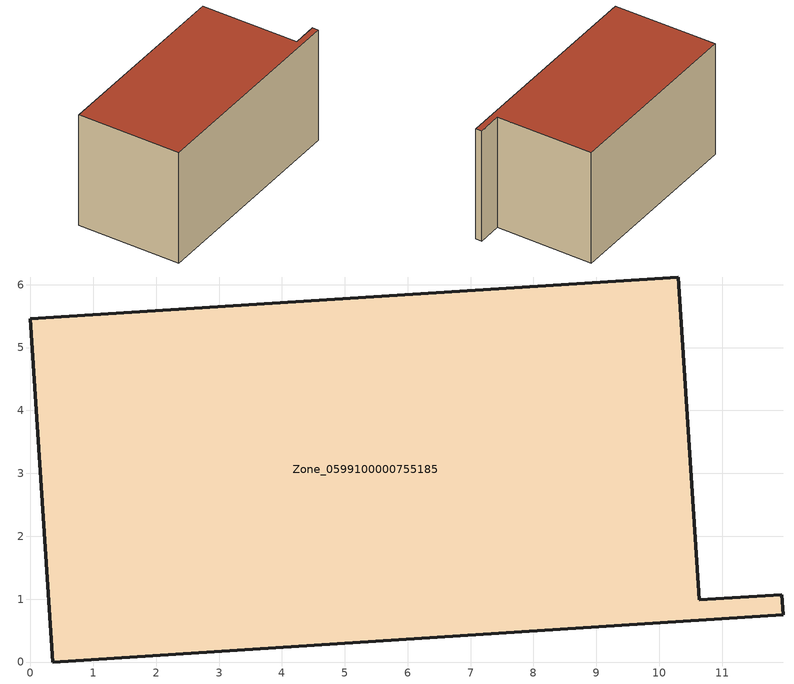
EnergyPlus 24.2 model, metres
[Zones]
Zone_0599100000755185
 floor ground (C_G): 0.35,0 0,5.46 10.3,6.12 10.64,0.99 11.95,1.07 11.97,0.75 z0
 wall outside (C_F): 11.95,1.07 10.64,0.99 10.3,6.12 0,5.46 0.35,0 11.97,0.75 11.95,1.07 z0:6.17
 roof outside (C_R): 0.35,0 11.97,0.75 11.95,1.07 10.64,0.99 10.3,6.12 0,5.46 z6.17
[BUILDING]
Pand.0599100000755185: North Axis=0; Terrain=City; Loads Convergence Tolerance Value=0.04; Temperature Convergence Tolerance Value=0.4; Solar Distribution=FullExterior; Maximum Number of Warmup Days=25; Minimum Number of Warmup Days=1
[Site:Location]
Rotterdam.The.Hague.AP_ZH_NLD Design_Conditions: Latitude=51.96; Longitude=4.45; Time Zone=1; Elevation=-4.5
[SITE:GROUNDTEMPERATURE:BUILDINGSURFACE]
18, 18, 18, 18, 18, 18, 18, 18, 18, 18, 18, 18
[MATERIAL] Thermal Absorptance=0.9; Solar Absorptance=0.7; Visible Absorptance=0.7
Name | Roughness | Thickness | Conductivity | Density | Specific Heat
G.TI.2006-2014 | MediumSmooth | 0.15 | 0.06 | 540 | 1210
F.TI.2006-2014 | Rough | 0.3 | 0.12 | 1920 | 840
R.TI.2006-2014 | MediumRough | 0.2 | 0.08 | 1500 | 1000
[CONSTRUCTION]
C_G: G.TI.2006-2014
C_F: F.TI.2006-2014
C_R: R.TI.2006-2014
[ZONE]
Zone_0599100000755185: Type=1; Multiplier=1; Ceiling Height=Autocalculate; Volume=Autocalculate; Floor Area=autocalculate; Part of Total Floor Area=Yes
[ZONEINFILTRATION:DESIGNFLOWRATE]
Infil_Zone_0599100000755185: Zone or ZoneList or Space or SpaceList=Zone_0599100000755185; Schedule=AlwaysOn; Design Flow Rate Calculation Method=Flow/Area; Flow Rate per Floor Area=0.0015; Constant Term Coefficient=1; Temperature Term Coefficient=0; Velocity Term Coefficient=0; Velocity Squared Term Coefficient=0
[HVACTEMPLATE:ZONE:IDEALLOADSAIRSYSTEM]
Zone_0599100000755185: Maximum Heating Supply Air Temperature=50; Minimum Cooling Supply Air Temperature=13; Maximum Heating Supply Air Humidity Ratio=0.0156; Minimum Cooling Supply Air Humidity Ratio=0.0077; Heating Limit=NoLimit; Cooling Limit=NoLimit; Dehumidification Control Type=ConstantSensibleHeatRatio; Cooling Sensible Heat Ratio=0.7; Dehumidification Setpoint=60; Humidification Control Type=None; Humidification Setpoint=30; Outdoor Air Method=None; Outdoor Air Flow Rate per Person=0.00944; Outdoor Air Flow Rate per Zone Floor Area=0; Outdoor Air Flow Rate per Zone=0; Demand Controlled Ventilation Type=None; Outdoor Air Economizer Type=NoEconomizer; Heat Recovery Type=None; Sensible Heat Recovery Effectiveness=0.7; Latent Heat Recovery Effectiveness=0.65
[ZONECONTROL:THERMOSTAT]
ThermostatControl_Zone_0599100000755185: Zone or ZoneList=Zone_0599100000755185; Control Type Schedule=DualSetpointControlType; Control 1=Thermostat_Zone_0599100000755185; Temperature Difference Between Cutout And Setpoint=0
[THERMOSTATSETPOINT:DUALSETPOINT]
Thermostat_Zone_0599100000755185: Heating Setpoint Temperature Schedule=HeatingSetpoint_Zone_0599100000755185; Cooling Setpoint Temperature Schedule=CoolingSetpoint_Zone_0599100000755185
[SCHEDULE:COMPACT]
HeatingSetpoint_Zone_0599100000755185: Through: 12/31, For: AllDays, Until: 24:00, 21
CoolingSetpoint_Zone_0599100000755185: Through: 12/31, For: AllDays, Until: 24:00, 24
DualSetpointControlType: Through: 12/31, For: AllDays, Until: 24:00, 4
AlwaysOn: Through: 12/31, For: AllDays, Until: 24:00, 1
